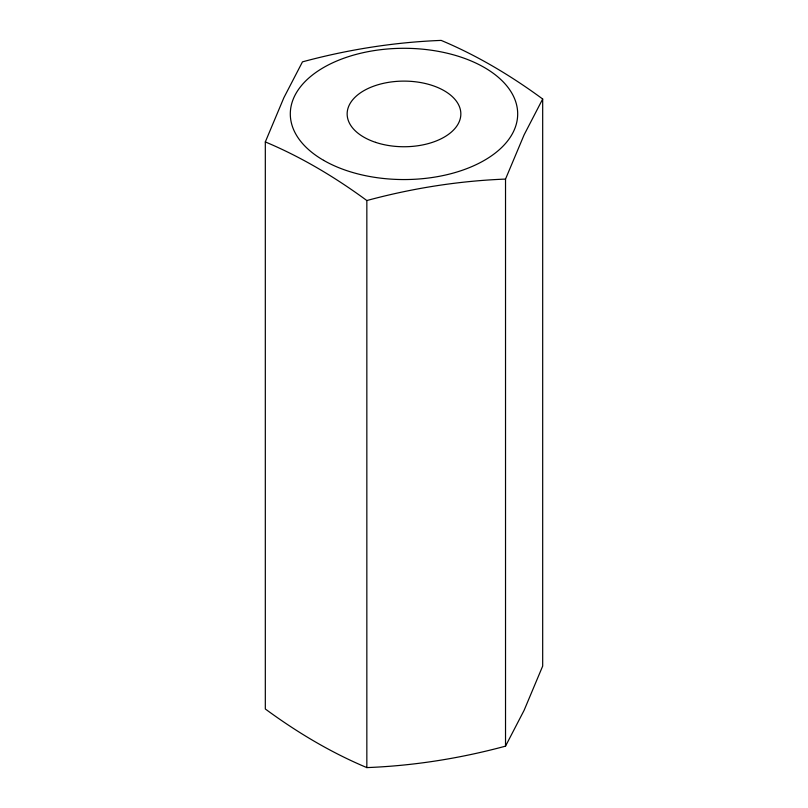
<?xml version="1.0" encoding="UTF-8"?>
<svg xmlns="http://www.w3.org/2000/svg" width="808" height="808" viewBox="0 0 808 808"><rect width="100%" height="100%" fill="white"/><g stroke="black" fill="none" stroke-linecap="round" stroke-linejoin="round"><path stroke-width="1.21" d="M265.317 141.925L283.891 97.677L302.475 61.852C347.753 49.601 394.274 42.208 441.158 40.4C477.336 55.57 511.121 75.811 542.683 99.01L542.683 666.075L524.109 710.323L505.525 746.148C460.247 758.399 413.726 765.792 366.842 767.6C330.664 752.43 296.879 732.189 265.317 708.99L265.317 141.925C301.495 157.095 335.269 177.336 366.842 200.536C412.12 188.284 458.641 180.891 505.525 179.083L524.109 134.845L542.683 99.01M505.525 179.083L505.525 746.148M366.842 200.536L366.842 767.6M323.614 160.338A113.686 65.63 0 0 0 513.807 130.916A113.686 65.63 0 0 0 374.579 50.53A113.686 65.63 0 0 0 323.614 160.338M375.579 142.349A56.843 32.815 0 0 0 460.843 113.928A56.843 32.815 0 0 0 375.579 85.507A56.843 32.815 0 0 0 375.579 142.349"/></g></svg>
